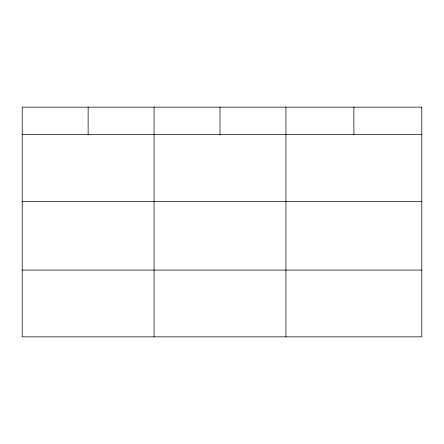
<?xml version="1.0" encoding="UTF-8"?>
<svg xmlns="http://www.w3.org/2000/svg" width="444" height="444" viewBox="0 0 444 444"><rect width="100%" height="100%" fill="white"/><g stroke="black" fill="none" stroke-linecap="round" stroke-linejoin="round"><path stroke-width="0.67" d="M22.2 134.588L421.8 134.588M22.2 201.332L421.8 201.332M22.2 270.102L421.8 270.102M353.868 107.154L353.868 134.588M285.936 107.154L285.936 336.846M220.002 107.154L220.002 134.588M154.068 107.154L154.068 336.846M88.134 107.154L88.134 134.588M421.8 107.154L22.2 107.154L22.2 336.846L421.8 336.846L421.8 107.154"/></g></svg>
